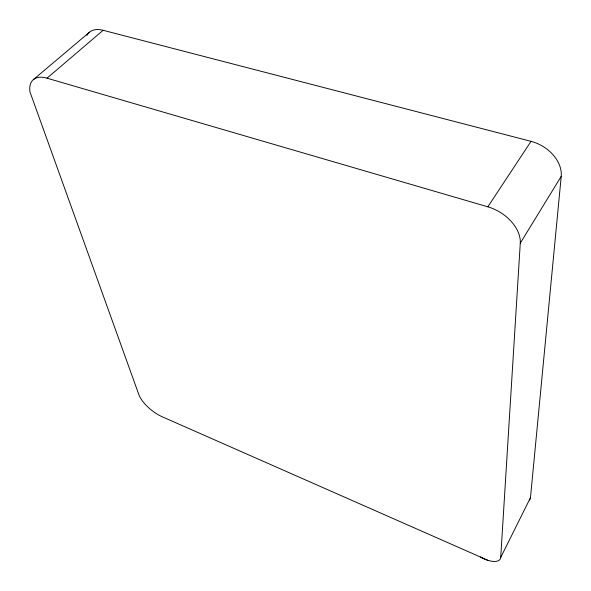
<?xml version="1.0" encoding="UTF-8"?>
<svg xmlns="http://www.w3.org/2000/svg" width="591" height="591" viewBox="0 0 591 591"><rect width="100%" height="100%" fill="white"/><g stroke="black" fill="none" stroke-linecap="round" stroke-linejoin="round"><path stroke-width="0.89" d="M480.394 557.003A17.907 8.001 29.5 0 0 487.486 560.202L489.799 560.852A17.907 8.001 29.5 0 0 500.717 557.453L520.279 243.167L561.221 176.332A33.547 24.623 30 0 0 531.05 141.345L103.137 30.296A33.089 18.58 48.8 0 0 86.877 35.386M529.455 500.038A17.191 8.533 28.5 0 0 530.474 497.674L561.221 176.332M500.717 557.453L530.474 497.674M487.93 560.327L162.673 416.973A23.581 9.744 38.3 0 1 138.848 394.611L29.949 91.864A34.677 17.656 47.2 0 1 47.036 78.182L487.841 206.82L531.05 141.345M47.036 78.182L103.137 30.296M33.473 79.534L89.514 32.18M487.841 206.82A35.504 23.899 31.2 0 1 520.279 243.167"/></g></svg>
